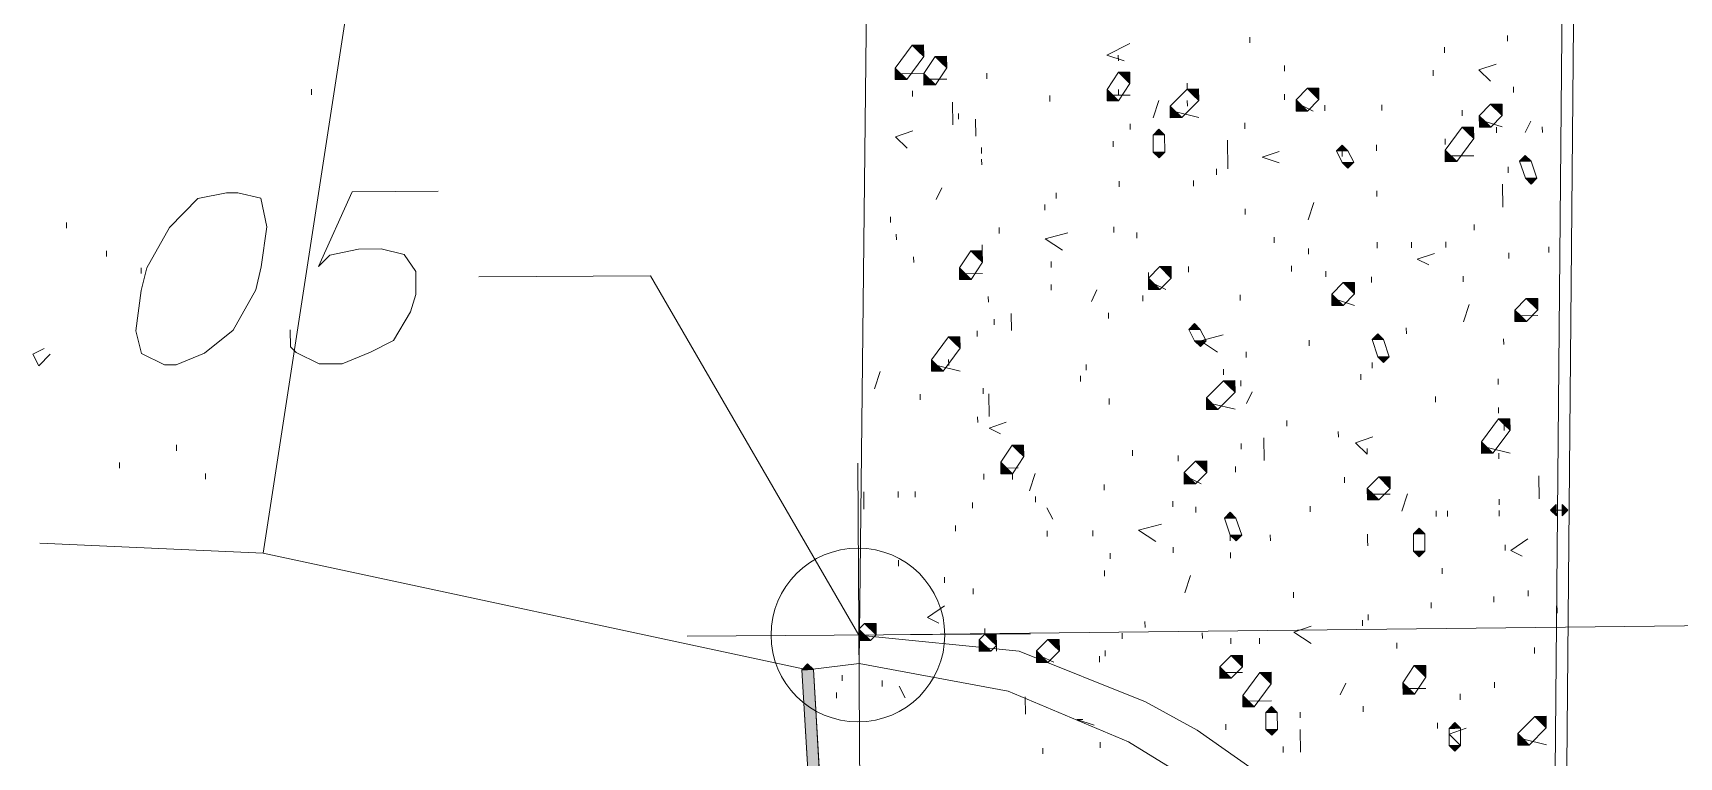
# Model space of a CAD drawing. Header units: inches. Extents: x -5728 to 15181, y 9834 to 15140.
# Drawn here: x 6552.3 to 6782.4, y 14338.4 to 14439.6 of the extents above; entities that cross this region are included whole.
import ezdxf

# ---------------------------------------------------------------- set-up
doc = ezdxf.new("R2010")
doc.units = ezdxf.units.IN
doc.header["$MEASUREMENT"] = 0
doc.linetypes.add('IMPORT-DASHEDX2 _4_', pattern=[0.1125, 0.075, -0.0375])
for name, color, linetype, lineweight in [('PDF_Geometry', 1, 'Continuous', 9), ('PDF_Solid Fills', 1, 'Continuous', 9), ('site plan converted for PDF_dwg', 1, 'Continuous', 9)]:
    doc.layers.add(name, color=color, linetype=linetype, lineweight=lineweight)

# ---------------------------------------------------------------- blocks, each defined once
blk = doc.blocks.new('site plan converted for PDF_dwg-1480341-SITE PLAN')
at = {"layer": 'PDF_Solid Fills'}
for points in [[(4563.32, 4556.2), (4561.72, 4557.8), (4563.32, 4557.8)], [(4566.52, 4554.6), (4564.92, 4556.2), (4566.52, 4556.2)], [(4559.32, 4553), (4559.32, 4554.6), (4560.92, 4553)], [(4563.32, 4552.2), (4563.32, 4553.8), (4564.92, 4552.2)], [(4592.12, 4552.2), (4590.52, 4553.8), (4592.12, 4553.8)], [(4588.92, 4549.8), (4588.92, 4551.4), (4590.52, 4549.8)], [(4601.72, 4549.8), (4600.12, 4551.4), (4601.72, 4551.4)], [(4615.32, 4548.2), (4615.32, 4549.8), (4616.92, 4548.2), (4616, 4548.2)], [(4618.52, 4549.8), (4616.92, 4551.4), (4618.52, 4551.4)], [(4597.72, 4547.4), (4597.72, 4549), (4599.32, 4547.4)], [(4640.92, 4545.8), (4640.92, 4547.4), (4642.52, 4545.8)], [(4644.12, 4547.4), (4642.52, 4549), (4644.12, 4549)], [(4595.32, 4545), (4596.12, 4545.8), (4596.92, 4545), (4596.12, 4545)], [(4640.12, 4544.2), (4638.52, 4545.8), (4640.12, 4545.8)], [(4596.12, 4541.8), (4595.32, 4542.6), (4596.92, 4542.6)], [(4620.92, 4542.6), (4621.72, 4543.4), (4622.52, 4542.6), (4621.72, 4542.6)], [(4636.12, 4541), (4636.12, 4542.6), (4637.72, 4541)], [(4622.52, 4540.2), (4621.72, 4541), (4623.32, 4541)], [(4646.52, 4541), (4647.32, 4541.8), (4648.12, 4541), (4647.32, 4541)], [(4648.12, 4537.8), (4647.32, 4538.6), (4648.92, 4538.6)], [(4571.32, 4527.4), (4569.72, 4529), (4571.32, 4529)], [(4568.12, 4525), (4568.12, 4526.6), (4569.72, 4525)], [(4597.72, 4525), (4596.12, 4526.6), (4597.72, 4526.6)], [(4594.52, 4523.4), (4594.52, 4525), (4596.12, 4523.4)], [(4623.32, 4522.6), (4621.72, 4524.2), (4623.32, 4524.2)], [(4620.12, 4521), (4620.12, 4522.6), (4621.72, 4521)], [(4648.92, 4520.2), (4647.32, 4521.8), (4648.92, 4521.8)], [(4645.72, 4518.6), (4645.72, 4520.2), (4647.32, 4518.6)], [(4600.12, 4517.8), (4600.92, 4518.6), (4601.72, 4517.8), (4600.92, 4517.8)], [(4568.12, 4515.4), (4566.52, 4517), (4568.12, 4517)], [(4601.72, 4515.4), (4600.92, 4516.2), (4602.52, 4516.2)], [(4625.72, 4516.2), (4626.52, 4517), (4627.32, 4516.2), (4626.52, 4516.2)], [(4564.12, 4512.2), (4564.12, 4513.8), (4565.72, 4512.2)], [(4627.32, 4513), (4626.52, 4513.8), (4628.12, 4513.8)], [(4606.52, 4509), (4604.92, 4510.6), (4606.52, 4510.6)], [(4602.52, 4506.6), (4602.52, 4508.2), (4604.12, 4506.6)], [(4644.92, 4503.4), (4643.32, 4505), (4644.92, 4505)], [(4576.92, 4500.2), (4575.32, 4501.8), (4576.92, 4501.8)], [(4640.92, 4500.2), (4640.92, 4501.8), (4642.52, 4500.2)], [(4573.72, 4497.8), (4573.72, 4499.4), (4575.32, 4497.8)], [(4602.52, 4497.8), (4600.92, 4499.4), (4602.52, 4499.4), (4602.52, 4498.2)], [(4599.32, 4496.2), (4599.32, 4497.8), (4600.92, 4496.2)], [(4628.12, 4495.4), (4626.52, 4497), (4628.12, 4497)], [(4624.92, 4493.8), (4624.92, 4495.4), (4626.52, 4493.8)], [(4604.92, 4491.4), (4605.72, 4492.2), (4606.52, 4491.4), (4605.72, 4491.4)], [(4651.32, 4491.4), (4650.52, 4492.2), (4651.32, 4493), (4651.32, 4492.2)], [(4631.32, 4489), (4632.12, 4489.8), (4632.92, 4489), (4632.12, 4489)], [(4606.52, 4488.2), (4605.72, 4489), (4607.32, 4489)], [(4632.12, 4485.8), (4631.32, 4486.6), (4632.92, 4486.6)], [(4553.72, 4474.6), (4553.72, 4476.2), (4555.32, 4474.6)], [(4556.12, 4475.4), (4554.52, 4477), (4556.12, 4477)], [(4570.52, 4473), (4570.52, 4474.6), (4572.12, 4473)], [(4572.92, 4473.8), (4571.32, 4475.4), (4572.92, 4475.4)], [(4581.72, 4473), (4580.12, 4474.6), (4581.72, 4474.6)], [(4545.72, 4470.6), (4546.52, 4471.4), (4547.32, 4470.6), (4546.52, 4470.6)], [(4578.52, 4471.4), (4578.52, 4473), (4580.12, 4471.4)], [(4607.32, 4470.6), (4605.72, 4472.2), (4607.32, 4472.2)], [(4547.32, 4440.2), (4548.92, 4440.2), (4547.32, 4470.6), (4545.72, 4470.6)], [(4604.12, 4469), (4604.12, 4470.6), (4605.72, 4469)], [(4611.32, 4468.2), (4609.72, 4469.8), (4611.32, 4469.8)], [(4632.92, 4469), (4631.32, 4470.6), (4632.92, 4470.6)], [(4607.32, 4465), (4607.32, 4466.6), (4608.92, 4465)], [(4629.72, 4466.6), (4629.72, 4468.2), (4631.32, 4466.6)], [(4610.52, 4464.2), (4611.32, 4465), (4612.12, 4464.2), (4611.32, 4464.2)], [(4636.12, 4461.8), (4636.92, 4462.6), (4637.72, 4461.8), (4636.92, 4461.8)], [(4649.72, 4461.8), (4648.12, 4463.4), (4649.72, 4463.4)], [(4611.32, 4461), (4610.52, 4461.8), (4612.12, 4461.8)], [(4645.72, 4459.4), (4645.72, 4461), (4647.32, 4459.4)], [(4636.92, 4458.6), (4636.12, 4459.4), (4637.72, 4459.4)]]:
    blk.add_hatch(color=147, dxfattribs=at).paths.add_polyline_path(points, flags=0)
at = {"layer": 'PDF_Solid Fills', "lineweight": 15}
blk.add_hatch(color=155, dxfattribs=at).paths.add_polyline_path([(4652.12, 4491.4), (4652.12, 4493), (4652.92, 4492.2)], flags=0)
at = {"layer": 'PDF_Geometry', "color": 155, "lineweight": 15}
for p, q in [((4608.92, 4558.6), (4608.92, 4557.8)), ((4644.92, 4558.6), (4644.92, 4557.8)), ((4590.52, 4556.2), (4590.52, 4555.4)), ((4636.12, 4557), (4636.12, 4556.2)), ((4613.72, 4554.6), (4613.72, 4553.8)), ((4477.72, 4552.2), (4477.72, 4551.4)), ((4560.12, 4553.8), (4563.32, 4553.8)), ((4564.12, 4553), (4566.52, 4553)), ((4572.12, 4553.8), (4572.12, 4553)), ((4600.12, 4552.2), (4600.12, 4551.4)), ((4634.52, 4553.8), (4634.52, 4553)), ((4561.72, 4551.4), (4561.72, 4550.6)), ((4567.32, 4546.6), (4567.32, 4549.8)), ((4580.92, 4550.6), (4580.92, 4549.8)), ((4589.72, 4550.6), (4592.12, 4550.6)), ((4590.52, 4551.4), (4590.52, 4550.6)), ((4595.32, 4547.4), (4596.12, 4549.8)), ((4600.12, 4549.8), (4600.12, 4549)), ((4613.72, 4550.6), (4613.72, 4549.8)), ((4645.72, 4551.4), (4645.72, 4550.6)), ((4568.12, 4548.2), (4568.12, 4547.4)), ((4570.52, 4545), (4570.52, 4547.4)), ((4598.52, 4548.2), (4601.72, 4547.4)), ((4616.12, 4549), (4617.72, 4548.2)), ((4619.32, 4549), (4619.32, 4548.2)), ((4627.32, 4549), (4627.32, 4548.2)), ((4638.52, 4548.2), (4638.52, 4547.4)), ((4592.12, 4546.6), (4592.12, 4545.8)), ((4608.12, 4546.6), (4608.12, 4545.8)), ((4641.72, 4546.6), (4644.12, 4545.8)), ((4643.32, 4545.8), (4643.32, 4545)), ((4647.32, 4545), (4648.12, 4546.6)), ((4649.72, 4545.8), (4649.72, 4545)), ((4571.32, 4543.4), (4571.32, 4542.6)), ((4589.72, 4544.2), (4589.72, 4543.4)), ((4605.72, 4540.2), (4605.72, 4544.2)), ((4621.72, 4542.6), (4621.72, 4541.8)), ((4626.52, 4543.4), (4626.52, 4542.6)), ((4636.12, 4544.2), (4636.12, 4543.4)), ((4571.32, 4541.8), (4571.32, 4541)), ((4604.12, 4540.2), (4604.12, 4539.4)), ((4636.92, 4541.8), (4640.12, 4541.8)), ((4644.92, 4540.2), (4644.92, 4539.4)), ((4564.92, 4536.2), (4565.72, 4537.8)), ((4590.52, 4538.6), (4590.52, 4537.8)), ((4600.92, 4538.6), (4600.92, 4537.8)), ((4644.12, 4534.6), (4644.12, 4537.8)), ((4581.72, 4537), (4581.72, 4536.2)), ((4626.52, 4537), (4626.52, 4536.2)), ((4443.32, 4533.8), (4443.32, 4533)), ((4558.52, 4533.8), (4558.52, 4533)), ((4580.12, 4535.4), (4580.12, 4534.6)), ((4608.12, 4534.6), (4608.12, 4533.8)), ((4616.92, 4533), (4617.72, 4535.4)), ((4559.32, 4531.4), (4559.32, 4530.6)), ((4573.72, 4532.2), (4573.72, 4531.4)), ((4589.72, 4532.2), (4589.72, 4531.4)), ((4592.92, 4531.4), (4592.92, 4530.6)), ((4640.12, 4532.2), (4640.12, 4531.4)), ((4448.92, 4529.8), (4448.92, 4529)), ((4571.32, 4529.8), (4571.32, 4529)), ((4612.12, 4530.6), (4612.12, 4529.8)), ((4616.92, 4529), (4616.92, 4528.2)), ((4626.52, 4529.8), (4626.52, 4529)), ((4631.32, 4529.8), (4631.32, 4529)), ((4636.12, 4529.8), (4636.12, 4529)), ((4650.52, 4529), (4650.52, 4528.2)), ((4453.72, 4527.4), (4453.72, 4526.6)), ((4561.72, 4528.2), (4561.72, 4527.4)), ((4580.92, 4527.4), (4580.92, 4526.6)), ((4600.12, 4526.6), (4600.12, 4525.8)), ((4614.52, 4526.6), (4614.52, 4525.8)), ((4644.92, 4528.2), (4644.92, 4527.4)), ((4568.92, 4525.8), (4571.32, 4525.8)), ((4580.92, 4524.2), (4580.92, 4523.4)), ((4594.52, 4525.8), (4594.52, 4525)), ((4595.32, 4524.2), (4596.92, 4523.4)), ((4619.32, 4525.8), (4619.32, 4525)), ((4625.72, 4525), (4625.72, 4524.2)), ((4638.52, 4525), (4638.52, 4524.2)), ((4572.12, 4522.6), (4572.12, 4521.8)), ((4586.52, 4521.8), (4587.32, 4523.4)), ((4593.72, 4522.6), (4593.72, 4521.8)), ((4607.32, 4522.6), (4607.32, 4521.8)), ((4620.92, 4521.8), (4623.32, 4521)), ((4572.92, 4519.4), (4572.92, 4518.6)), ((4575.32, 4517.8), (4575.32, 4520.2)), ((4588.92, 4520.2), (4588.92, 4519.4)), ((4638.52, 4518.6), (4639.32, 4521)), ((4646.52, 4519.4), (4648.92, 4519.4)), ((4570.52, 4517.8), (4570.52, 4517)), ((4630.52, 4517.8), (4630.52, 4517)), ((4616.92, 4516.2), (4616.92, 4515.4)), ((4644.12, 4516.2), (4644.12, 4515.4)), ((4564.92, 4513), (4568.12, 4512.2)), ((4566.52, 4513.8), (4566.52, 4513)), ((4585.72, 4513), (4585.72, 4512.2)), ((4608.12, 4514.6), (4608.12, 4513.8)), ((4625.72, 4513), (4625.72, 4512.2)), ((4556.12, 4509.8), (4556.92, 4512.2)), ((4584.92, 4511.4), (4584.92, 4510.6)), ((4604.92, 4512.2), (4604.92, 4511.4)), ((4607.32, 4510.6), (4607.32, 4509.8)), ((4624.12, 4511.4), (4624.12, 4510.6)), ((4643.32, 4510.6), (4643.32, 4509.8)), ((4562.52, 4509), (4562.52, 4508.2)), ((4571.32, 4509.8), (4571.32, 4509)), ((4572.12, 4505.8), (4572.12, 4509)), ((4588.92, 4508.2), (4588.92, 4507.4)), ((4608.12, 4507.4), (4608.92, 4509)), ((4634.52, 4508.2), (4634.52, 4507.4)), ((4570.52, 4505.8), (4570.52, 4505)), ((4603.32, 4507.4), (4606.52, 4506.6)), ((4643.32, 4506.6), (4643.32, 4505.8)), ((4613.72, 4505), (4613.72, 4504.2)), ((4620.92, 4503.4), (4620.92, 4502.6)), ((4644.12, 4504.2), (4644.12, 4503.4)), ((4458.52, 4502.6), (4458.52, 4501.8)), ((4592.12, 4501), (4592.12, 4500.2)), ((4607.32, 4501.8), (4607.32, 4501)), ((4610.52, 4499.4), (4610.52, 4502.6)), ((4641.72, 4501), (4644.92, 4500.2)), ((4450.52, 4500.2), (4450.52, 4499.4)), ((4553.72, 4451.4), (4553.72, 4499.4)), ((4598.52, 4500.2), (4598.52, 4499.4)), ((4643.32, 4500.2), (4643.32, 4499.4)), ((4462.52, 4498.6), (4462.52, 4497.8)), ((4571.32, 4497.8), (4571.32, 4497)), ((4574.52, 4498.6), (4576.12, 4498.6)), ((4575.32, 4497.8), (4575.32, 4497)), ((4577.72, 4495.4), (4578.52, 4497.8)), ((4600.12, 4497), (4601.72, 4496.2)), ((4606.52, 4498.6), (4606.52, 4497.8)), ((4621.72, 4497), (4621.72, 4496.2)), ((4648.92, 4493.8), (4648.92, 4497)), ((4554.52, 4493), (4554.52, 4495.4)), ((4559.32, 4495.4), (4559.32, 4494.6)), ((4561.72, 4495.4), (4561.72, 4494.6)), ((4578.52, 4494.6), (4578.52, 4493.8)), ((4588.12, 4496.2), (4588.12, 4495.4)), ((4625.72, 4494.6), (4628.12, 4494.6)), ((4629.72, 4492.2), (4630.52, 4494.6)), ((4569.72, 4493.8), (4569.72, 4493)), ((4580.92, 4491.4), (4580.12, 4493)), ((4597.72, 4493.8), (4597.72, 4493)), ((4600.92, 4493), (4600.92, 4492.2)), ((4616.92, 4493), (4616.92, 4492.2)), ((4634.52, 4492.2), (4634.52, 4491.4)), ((4636.12, 4492.2), (4636.12, 4491.4)), ((4643.32, 4493.8), (4643.32, 4493)), ((4643.32, 4492.2), (4643.32, 4491.4)), ((4567.32, 4490.6), (4567.32, 4489.8)), ((4580.12, 4489.8), (4580.12, 4489)), ((4586.52, 4489.8), (4586.52, 4489)), ((4470.52, 4487.4), (4439.32, 4489)), ((4597.72, 4487.4), (4597.72, 4486.6)), ((4605.72, 4489), (4605.72, 4488.2)), ((4611.32, 4489), (4611.32, 4488.2)), ((4644.12, 4487.4), (4644.12, 4486.6)), ((4559.32, 4485.8), (4559.32, 4485)), ((4588.92, 4486.6), (4588.92, 4485.8)), ((4605.72, 4486.6), (4605.72, 4485.8)), ((4565.72, 4483.4), (4565.72, 4482.6)), ((4588.12, 4484.2), (4588.12, 4483.4)), ((4599.32, 4481), (4600.12, 4483.4)), ((4635.32, 4484.2), (4635.32, 4483.4)), ((4569.72, 4481.8), (4569.72, 4481)), ((4614.52, 4481), (4614.52, 4480.2)), ((4647.32, 4481), (4647.32, 4480.2)), ((4633.72, 4479.4), (4633.72, 4478.6)), ((4642.52, 4480.2), (4642.52, 4479.4)), ((4651.32, 4477.8), (4651.32, 4479.4)), ((4560.92, 4475.4), (4733.72, 4476.2)), ((4571.32, 4476.2), (4571.32, 4475.4)), ((4593.72, 4477), (4593.72, 4476.2)), ((4624.12, 4477), (4624.12, 4476.2)), ((4624.92, 4477.8), (4624.92, 4477)), ((4529.72, 4475.4), (4577.72, 4475.4)), ((4572.92, 4473.8), (4572.92, 4473)), ((4590.52, 4475.4), (4590.52, 4474.6)), ((4601.72, 4475.4), (4601.72, 4474.6)), ((4605.72, 4474.6), (4605.72, 4473.8)), ((4609.72, 4474.6), (4609.72, 4473.8)), ((4628.92, 4473.8), (4628.92, 4473)), ((4587.32, 4472.2), (4587.32, 4471.4)), ((4588.12, 4473), (4588.12, 4472.2)), ((4648.12, 4473), (4648.12, 4472.2)), ((4551.32, 4469.8), (4551.32, 4469)), ((4556.92, 4469), (4556.92, 4468.2)), ((4604.92, 4469.8), (4607.32, 4469.8)), ((4550.52, 4467.4), (4550.52, 4466.6)), ((4560.12, 4466.6), (4559.32, 4468.2)), ((4576.92, 4464.2), (4576.92, 4466.6)), ((4620.92, 4466.6), (4621.72, 4468.2)), ((4630.52, 4467.4), (4632.92, 4467.4)), ((4637.72, 4466.6), (4637.72, 4465.8)), ((4642.52, 4468.2), (4642.52, 4467.4)), ((4608.12, 4465.8), (4611.32, 4465.8)), ((4615.32, 4464.2), (4615.32, 4463.4)), ((4604.92, 4462.6), (4604.92, 4461.8)), ((4634.52, 4462.6), (4634.52, 4461.8)), ((4587.32, 4460.2), (4587.32, 4459.4)), ((4615.32, 4458.6), (4615.32, 4461.8)), ((4646.52, 4460.2), (4649.72, 4459.4)), ((4579.32, 4459.4), (4579.32, 4458.6)), ((4612.92, 4459.4), (4612.92, 4458.6))]:
    blk.add_line(p, q, dxfattribs=at)
at = {"layer": 'PDF_Geometry', "color": 147, "flags": 128}
for points in [[(4650.52, 4378.6), (4651.32, 4378.6), (4660.92, 4990.6), (4659.32, 4990.6), (4649.72, 4378.6)], [(4547.32, 4440.2), (4548.92, 4440.2), (4547.32, 4470.6), (4545.72, 4470.6)]]:
    blk.add_lwpolyline(points, close=True, dxfattribs=at)
at = {"layer": 'PDF_Geometry', "color": 155, "lineweight": 15, "flags": 128}
for points in [[(4551.32, 4882.6), (4557.72, 4858.6), (4558.52, 4740.2), (4553.72, 4471.4), (4546.52, 4470.6), (4470.52, 4487.4), (4484.92, 4577), (4485.72, 4717.8), (4458.52, 4765), (4513.72, 4835.4), (4557.72, 4858.6)], [(4591.32, 4555.4), (4588.92, 4556.2), (4592.12, 4557.8)], [(4642.52, 4552.2), (4640.92, 4553.8), (4643.32, 4554.6)], [(4560.92, 4543.4), (4559.32, 4545), (4561.72, 4545.8)], [(4612.92, 4541), (4610.52, 4541.8), (4612.92, 4542.6)], [(4495.32, 4537.8), (4483.32, 4537.8), (4478.52, 4527.4), (4480.12, 4529), (4484.12, 4529.8), (4487.32, 4529.8), (4490.52, 4529), (4492.12, 4526.6), (4492.12, 4523.4), (4491.32, 4521), (4488.92, 4517), (4485.72, 4515.4), (4481.72, 4513.8), (4478.52, 4513.8), (4475.32, 4515.4), (4474.52, 4516.2), (4474.52, 4518.6)], [(4582.52, 4529), (4580.12, 4530.6), (4583.32, 4531.4)], [(4633.72, 4526.6), (4632.12, 4527.4), (4634.52, 4528.2)], [(4553.72, 4475.4), (4524.92, 4525.8), (4500.92, 4525.8)], [(4440.12, 4516.2), (4438.52, 4515.4), (4439.32, 4513.8), (4440.92, 4515.4)], [(4604.12, 4514.6), (4601.72, 4516.2), (4604.92, 4517)], [(4573.72, 4503.4), (4572.12, 4504.2), (4574.52, 4505)], [(4624.92, 4501), (4624.92, 4500.2), (4623.32, 4501.8), (4625.72, 4502.6)], [(4652.12, 4492.2), (4651.32, 4492.2), (4651.32, 4491.4)], [(4595.32, 4488.2), (4592.92, 4489.8), (4596.12, 4490.6)], [(4624.92, 4489), (4624.92, 4488.2), (4624.92, 4487.4)], [(4646.52, 4485.8), (4644.92, 4486.6), (4647.32, 4488.2)], [(4564.92, 4477), (4563.32, 4477.8), (4565.72, 4479.4)], [(4616.92, 4473.8), (4614.52, 4475.4), (4616.92, 4476.2)], [(4650.52, 4378.6), (4646.52, 4401.8), (4638.52, 4423.4), (4631.32, 4435.4), (4622.52, 4445.8), (4612.12, 4453.8), (4600.92, 4461.8), (4593.72, 4465.8), (4576.12, 4473), (4553.72, 4475.4)], [(4592.92, 2442.6), (4603.32, 2449), (4612.92, 2457.8), (4620.12, 2468.2), (4624.92, 2480.2), (4626.52, 2492.2), (4628.92, 2640.2), (4632.92, 2938.6), (4633.72, 3253.8), (4637.72, 3541), (4638.52, 3842.6), (4640.12, 4138.6), (4641.72, 4377.8), (4640.92, 4393), (4637.72, 4407.4), (4632.92, 4421), (4626.52, 4431.4), (4617.72, 4441.8), (4608.12, 4449.8), (4597.72, 4456.2), (4591.32, 4460.2), (4574.52, 4467.4), (4553.72, 4471.4)], [(4579.32, 4471.4), (4579.32, 4472.2), (4580.92, 4471.4)], [(4586.52, 4462.6), (4584.12, 4463.4), (4584.92, 4463.4)], [(4637.72, 4459.4), (4636.12, 4461), (4638.52, 4461.8)]]:
    blk.add_lwpolyline(points, dxfattribs=at)
at = {"layer": 'PDF_Geometry', "color": 147, "flags": 128}
for points in [[(4560.92, 4553), (4563.32, 4556.2), (4562.52, 4557), (4561.72, 4557.8), (4559.32, 4554.6), (4560.12, 4553.8), (4560.92, 4553), (4559.32, 4553), (4559.32, 4554.6)], [(4561.72, 4557.8), (4563.32, 4557.8), (4563.32, 4556.2)], [(4564.92, 4552.2), (4566.52, 4554.6), (4565.72, 4555.4), (4564.92, 4556.2), (4563.32, 4553.8), (4564.12, 4553), (4564.92, 4552.2), (4563.32, 4552.2), (4563.32, 4553.8)], [(4564.92, 4556.2), (4566.52, 4556.2), (4566.52, 4554.6)], [(4590.52, 4549.8), (4592.12, 4552.2), (4591.32, 4553), (4590.52, 4553.8), (4588.92, 4551.4), (4589.72, 4550.6), (4590.52, 4549.8), (4588.92, 4549.8), (4588.92, 4551.4)], [(4590.52, 4553.8), (4592.12, 4553.8), (4592.12, 4552.2)], [(4599.32, 4547.4), (4601.72, 4549.8), (4600.92, 4550.6), (4600.12, 4551.4), (4597.72, 4549), (4598.52, 4548.2), (4599.32, 4547.4), (4597.72, 4547.4), (4597.72, 4549)], [(4600.12, 4551.4), (4601.72, 4551.4), (4601.72, 4549.8)], [(4616.92, 4548.2), (4618.52, 4549.8), (4617.72, 4550.6), (4616.92, 4551.4), (4615.32, 4549.8), (4616.12, 4549), (4616.92, 4548.2), (4615.32, 4548.2), (4615.32, 4549.8)], [(4616.92, 4551.4), (4618.52, 4551.4), (4618.52, 4549.8)], [(4642.52, 4545.8), (4644.12, 4547.4), (4643.32, 4548.2), (4642.52, 4549), (4640.92, 4547.4), (4641.72, 4546.6), (4642.52, 4545.8), (4640.92, 4545.8), (4640.92, 4547.4)], [(4642.52, 4549), (4644.12, 4549), (4644.12, 4547.4)], [(4595.32, 4545), (4596.12, 4545.8), (4596.92, 4545)], [(4596.92, 4542.6), (4596.92, 4545), (4595.32, 4545), (4595.32, 4542.6), (4596.12, 4542.6), (4596.92, 4542.6), (4596.12, 4541.8), (4595.32, 4542.6)], [(4637.72, 4541), (4640.12, 4544.2), (4639.32, 4545), (4638.52, 4545.8), (4636.12, 4542.6), (4636.92, 4541.8), (4637.72, 4541), (4636.12, 4541), (4636.12, 4542.6)], [(4638.52, 4545.8), (4640.12, 4545.8), (4640.12, 4544.2)], [(4620.92, 4542.6), (4621.72, 4543.4), (4622.52, 4542.6)], [(4623.32, 4541), (4622.52, 4542.6), (4620.92, 4542.6), (4621.72, 4541), (4622.52, 4541), (4623.32, 4541), (4622.52, 4540.2), (4621.72, 4541)], [(4646.52, 4541), (4647.32, 4541.8), (4648.12, 4541)], [(4648.92, 4538.6), (4648.12, 4541), (4646.52, 4541), (4647.32, 4538.6), (4648.12, 4538.6), (4648.92, 4538.6), (4648.12, 4537.8), (4647.32, 4538.6)], [(4569.72, 4525), (4571.32, 4527.4), (4570.52, 4528.2), (4569.72, 4529), (4568.12, 4526.6), (4568.92, 4525.8), (4569.72, 4525), (4568.12, 4525), (4568.12, 4526.6)], [(4569.72, 4529), (4571.32, 4529), (4571.32, 4527.4)], [(4596.12, 4523.4), (4597.72, 4525), (4596.92, 4525.8), (4596.12, 4526.6), (4594.52, 4525), (4595.32, 4524.2), (4596.12, 4523.4), (4594.52, 4523.4), (4594.52, 4525)], [(4596.12, 4526.6), (4597.72, 4526.6), (4597.72, 4525)], [(4621.72, 4521), (4623.32, 4522.6), (4622.52, 4523.4), (4621.72, 4524.2), (4620.12, 4522.6), (4620.92, 4521.8), (4621.72, 4521), (4620.12, 4521), (4620.12, 4522.6)], [(4621.72, 4524.2), (4623.32, 4524.2), (4623.32, 4522.6)], [(4647.32, 4518.6), (4648.92, 4520.2), (4648.12, 4521), (4647.32, 4521.8), (4645.72, 4520.2), (4646.52, 4519.4), (4647.32, 4518.6), (4645.72, 4518.6), (4645.72, 4520.2)], [(4647.32, 4521.8), (4648.92, 4521.8), (4648.92, 4520.2)], [(4600.12, 4517.8), (4600.92, 4518.6), (4601.72, 4517.8)], [(4602.52, 4516.2), (4601.72, 4517.8), (4600.12, 4517.8), (4600.92, 4516.2), (4601.72, 4516.2), (4602.52, 4516.2), (4601.72, 4515.4), (4600.92, 4516.2)], [(4565.72, 4512.2), (4568.12, 4515.4), (4567.32, 4516.2), (4566.52, 4517), (4564.12, 4513.8), (4564.92, 4513), (4565.72, 4512.2), (4564.12, 4512.2), (4564.12, 4513.8)], [(4566.52, 4517), (4568.12, 4517), (4568.12, 4515.4)], [(4625.72, 4516.2), (4626.52, 4517), (4627.32, 4516.2)], [(4628.12, 4513.8), (4627.32, 4516.2), (4625.72, 4516.2), (4626.52, 4513.8), (4627.32, 4513.8), (4628.12, 4513.8), (4627.32, 4513), (4626.52, 4513.8)], [(4604.12, 4506.6), (4606.52, 4509), (4605.72, 4509.8), (4604.92, 4510.6), (4602.52, 4508.2), (4603.32, 4507.4), (4604.12, 4506.6), (4602.52, 4506.6), (4602.52, 4508.2)], [(4604.92, 4510.6), (4606.52, 4510.6), (4606.52, 4509)], [(4642.52, 4500.2), (4644.92, 4503.4), (4644.12, 4504.2), (4643.32, 4505), (4640.92, 4501.8), (4641.72, 4501), (4642.52, 4500.2), (4640.92, 4500.2), (4640.92, 4501.8)], [(4643.32, 4505), (4644.92, 4505), (4644.92, 4503.4)], [(4575.32, 4497.8), (4576.92, 4500.2), (4576.12, 4501), (4575.32, 4501.8), (4573.72, 4499.4), (4574.52, 4498.6), (4575.32, 4497.8), (4573.72, 4497.8), (4573.72, 4499.4)], [(4575.32, 4501.8), (4576.92, 4501.8), (4576.92, 4500.2)], [(4600.92, 4496.2), (4602.52, 4497.8), (4601.72, 4498.6), (4600.92, 4499.4), (4599.32, 4497.8), (4600.12, 4497), (4600.92, 4496.2), (4599.32, 4496.2), (4599.32, 4497.8)], [(4600.92, 4499.4), (4602.52, 4499.4), (4602.52, 4497.8)], [(4626.52, 4493.8), (4628.12, 4495.4), (4627.32, 4496.2), (4626.52, 4497), (4624.92, 4495.4), (4625.72, 4494.6), (4626.52, 4493.8), (4624.92, 4493.8), (4624.92, 4495.4)], [(4626.52, 4497), (4628.12, 4497), (4628.12, 4495.4)], [(4604.92, 4491.4), (4605.72, 4492.2), (4606.52, 4491.4)], [(4651.32, 4491.4), (4650.52, 4492.2), (4651.32, 4493)], [(4652.12, 4493), (4652.92, 4492.2), (4652.12, 4491.4)], [(4607.32, 4489), (4606.52, 4491.4), (4604.92, 4491.4), (4605.72, 4489), (4606.52, 4489), (4607.32, 4489), (4606.52, 4488.2), (4605.72, 4489)], [(4631.32, 4489), (4632.12, 4489.8), (4632.92, 4489)], [(4632.92, 4486.6), (4632.92, 4489), (4631.32, 4489), (4631.32, 4486.6), (4632.12, 4486.6), (4632.92, 4486.6), (4632.12, 4485.8), (4631.32, 4486.6)], [(4555.32, 4474.6), (4556.12, 4475.4), (4555.32, 4476.2), (4554.52, 4477), (4553.72, 4476.2), (4554.52, 4475.4), (4555.32, 4474.6), (4553.72, 4474.6), (4553.72, 4476.2)], [(4554.52, 4477), (4556.12, 4477), (4556.12, 4475.4)], [(4572.12, 4473), (4572.92, 4473.8), (4572.12, 4474.6), (4571.32, 4475.4), (4570.52, 4474.6), (4571.32, 4473.8), (4572.12, 4473), (4570.52, 4473), (4570.52, 4474.6)], [(4571.32, 4475.4), (4572.92, 4475.4), (4572.92, 4473.8)], [(4580.12, 4471.4), (4581.72, 4473), (4580.92, 4473.8), (4580.12, 4474.6), (4578.52, 4473), (4579.32, 4472.2), (4580.12, 4471.4), (4578.52, 4471.4), (4578.52, 4473)], [(4580.12, 4474.6), (4581.72, 4474.6), (4581.72, 4473)], [(4545.72, 4470.6), (4546.52, 4471.4), (4547.32, 4470.6)], [(4605.72, 4469), (4607.32, 4470.6), (4606.52, 4471.4), (4605.72, 4472.2), (4604.12, 4470.6), (4604.92, 4469.8), (4605.72, 4469), (4604.12, 4469), (4604.12, 4470.6)], [(4605.72, 4472.2), (4607.32, 4472.2), (4607.32, 4470.6)], [(4608.92, 4465), (4611.32, 4468.2), (4610.52, 4469), (4609.72, 4469.8), (4607.32, 4466.6), (4608.12, 4465.8), (4608.92, 4465), (4607.32, 4465), (4607.32, 4466.6)], [(4609.72, 4469.8), (4611.32, 4469.8), (4611.32, 4468.2)], [(4631.32, 4466.6), (4632.92, 4469), (4632.12, 4469.8), (4631.32, 4470.6), (4629.72, 4468.2), (4630.52, 4467.4), (4631.32, 4466.6), (4629.72, 4466.6), (4629.72, 4468.2)], [(4631.32, 4470.6), (4632.92, 4470.6), (4632.92, 4469)], [(4610.52, 4464.2), (4611.32, 4465), (4612.12, 4464.2)], [(4612.12, 4461.8), (4612.12, 4464.2), (4610.52, 4464.2), (4610.52, 4461.8), (4611.32, 4461.8), (4612.12, 4461.8), (4611.32, 4461), (4610.52, 4461.8)], [(4636.12, 4461.8), (4636.92, 4462.6), (4637.72, 4461.8)], [(4647.32, 4459.4), (4649.72, 4461.8), (4648.92, 4462.6), (4648.12, 4463.4), (4645.72, 4461), (4646.52, 4460.2), (4647.32, 4459.4), (4645.72, 4459.4), (4645.72, 4461)], [(4648.12, 4463.4), (4649.72, 4463.4), (4649.72, 4461.8)], [(4637.72, 4459.4), (4637.72, 4461.8), (4636.12, 4461.8), (4636.12, 4459.4), (4636.92, 4459.4), (4637.72, 4459.4), (4636.92, 4458.6), (4636.12, 4459.4)]]:
    blk.add_lwpolyline(points, dxfattribs=at)
at = {"layer": 'PDF_Geometry', "color": 155, "lineweight": 15, "flags": 128}
for points in [[(4465.72, 4537.8), (4461.72, 4537), (4457.72, 4533), (4454.52, 4527.4), (4453.72, 4524.2), (4452.92, 4518.6), (4453.72, 4515.4), (4456.92, 4513.8), (4458.52, 4513.8), (4462.52, 4515.4), (4466.52, 4518.6), (4469.72, 4524.2), (4470.52, 4527.4), (4471.32, 4533), (4470.52, 4537), (4467.32, 4537.8)], [(4624.12, 4464.2), (4624.12, 4465)]]:
    blk.add_lwpolyline(points, close=True, dxfattribs=at)
at = {"layer": 'PDF_Geometry', "color": 155, "lineweight": 15}
blk.add_circle((4553.58, 4475.4), 12.14, dxfattribs=at)
at = {"layer": 'PDF_Solid Fills', "color": 147}
for p, q in [((4563.32, 4556.2), (4561.72, 4557.8)), ((4561.72, 4557.8), (4563.32, 4557.8)), ((4563.32, 4557.8), (4563.32, 4556.2)), ((4566.52, 4554.6), (4564.92, 4556.2)), ((4564.92, 4556.2), (4566.52, 4556.2)), ((4566.52, 4556.2), (4566.52, 4554.6)), ((4559.32, 4553), (4559.32, 4554.6)), ((4559.32, 4554.6), (4560.92, 4553)), ((4560.92, 4553), (4559.32, 4553)), ((4563.32, 4552.2), (4563.32, 4553.8)), ((4563.32, 4553.8), (4564.92, 4552.2)), ((4564.92, 4552.2), (4563.32, 4552.2)), ((4592.12, 4552.2), (4590.52, 4553.8)), ((4590.52, 4553.8), (4592.12, 4553.8)), ((4592.12, 4553.8), (4592.12, 4552.2)), ((4588.92, 4549.8), (4588.92, 4551.4)), ((4588.92, 4551.4), (4590.52, 4549.8)), ((4590.52, 4549.8), (4588.92, 4549.8)), ((4601.72, 4549.8), (4600.12, 4551.4)), ((4600.12, 4551.4), (4601.72, 4551.4)), ((4601.72, 4551.4), (4601.72, 4549.8)), ((4615.32, 4548.2), (4615.32, 4549.8)), ((4615.32, 4549.8), (4616.92, 4548.2)), ((4618.52, 4549.8), (4616.92, 4551.4)), ((4616.92, 4551.4), (4618.52, 4551.4)), ((4618.52, 4551.4), (4618.52, 4549.8)), ((4597.72, 4547.4), (4597.72, 4549)), ((4597.72, 4549), (4599.32, 4547.4)), ((4599.32, 4547.4), (4597.72, 4547.4)), ((4616, 4548.2), (4615.32, 4548.2)), ((4616.92, 4548.2), (4616, 4548.2)), ((4640.92, 4545.8), (4640.92, 4547.4)), ((4640.92, 4547.4), (4642.52, 4545.8)), ((4644.12, 4547.4), (4642.52, 4549)), ((4642.52, 4549), (4644.12, 4549)), ((4644.12, 4549), (4644.12, 4547.4)), ((4595.32, 4545), (4596.12, 4545.8)), ((4596.12, 4545), (4595.32, 4545)), ((4596.12, 4545.8), (4596.92, 4545)), ((4596.92, 4545), (4596.12, 4545)), ((4640.12, 4544.2), (4638.52, 4545.8)), ((4638.52, 4545.8), (4640.12, 4545.8)), ((4640.12, 4545.8), (4640.12, 4544.2)), ((4642.52, 4545.8), (4640.92, 4545.8)), ((4596.12, 4541.8), (4595.32, 4542.6)), ((4595.32, 4542.6), (4596.92, 4542.6)), ((4596.92, 4542.6), (4596.12, 4541.8)), ((4620.92, 4542.6), (4621.72, 4543.4)), ((4621.72, 4542.6), (4620.92, 4542.6)), ((4621.72, 4543.4), (4622.52, 4542.6)), ((4622.52, 4542.6), (4621.72, 4542.6)), ((4636.12, 4541), (4636.12, 4542.6)), ((4636.12, 4542.6), (4637.72, 4541)), ((4622.52, 4540.2), (4621.72, 4541)), ((4621.72, 4541), (4623.32, 4541)), ((4623.32, 4541), (4622.52, 4540.2)), ((4637.72, 4541), (4636.12, 4541)), ((4646.52, 4541), (4647.32, 4541.8)), ((4647.32, 4541), (4646.52, 4541)), ((4647.32, 4541.8), (4648.12, 4541)), ((4648.12, 4541), (4647.32, 4541)), ((4648.12, 4537.8), (4647.32, 4538.6)), ((4647.32, 4538.6), (4648.92, 4538.6)), ((4648.92, 4538.6), (4648.12, 4537.8)), ((4571.32, 4527.4), (4569.72, 4529)), ((4569.72, 4529), (4571.32, 4529)), ((4571.32, 4529), (4571.32, 4527.4)), ((4568.12, 4525), (4568.12, 4526.6)), ((4568.12, 4526.6), (4569.72, 4525)), ((4597.72, 4525), (4596.12, 4526.6)), ((4596.12, 4526.6), (4597.72, 4526.6)), ((4597.72, 4526.6), (4597.72, 4525)), ((4569.72, 4525), (4568.12, 4525)), ((4594.52, 4523.4), (4594.52, 4525)), ((4594.52, 4525), (4596.12, 4523.4)), ((4623.32, 4522.6), (4621.72, 4524.2)), ((4621.72, 4524.2), (4623.32, 4524.2)), ((4623.32, 4524.2), (4623.32, 4522.6)), ((4596.12, 4523.4), (4594.52, 4523.4)), ((4620.12, 4521), (4620.12, 4522.6)), ((4620.12, 4522.6), (4621.72, 4521)), ((4648.92, 4520.2), (4647.32, 4521.8)), ((4647.32, 4521.8), (4648.92, 4521.8)), ((4648.92, 4521.8), (4648.92, 4520.2)), ((4621.72, 4521), (4620.12, 4521)), ((4645.72, 4518.6), (4645.72, 4520.2)), ((4645.72, 4520.2), (4647.32, 4518.6)), ((4600.12, 4517.8), (4600.92, 4518.6)), ((4600.92, 4517.8), (4600.12, 4517.8)), ((4600.92, 4518.6), (4601.72, 4517.8)), ((4601.72, 4517.8), (4600.92, 4517.8)), ((4647.32, 4518.6), (4645.72, 4518.6)), ((4568.12, 4515.4), (4566.52, 4517)), ((4566.52, 4517), (4568.12, 4517)), ((4568.12, 4517), (4568.12, 4515.4)), ((4601.72, 4515.4), (4600.92, 4516.2)), ((4600.92, 4516.2), (4602.52, 4516.2)), ((4602.52, 4516.2), (4601.72, 4515.4)), ((4625.72, 4516.2), (4626.52, 4517)), ((4626.52, 4516.2), (4625.72, 4516.2)), ((4626.52, 4517), (4627.32, 4516.2)), ((4627.32, 4516.2), (4626.52, 4516.2)), ((4564.12, 4512.2), (4564.12, 4513.8)), ((4564.12, 4513.8), (4565.72, 4512.2)), ((4627.32, 4513), (4626.52, 4513.8)), ((4626.52, 4513.8), (4628.12, 4513.8)), ((4628.12, 4513.8), (4627.32, 4513)), ((4565.72, 4512.2), (4564.12, 4512.2)), ((4606.52, 4509), (4604.92, 4510.6)), ((4604.92, 4510.6), (4606.52, 4510.6)), ((4606.52, 4510.6), (4606.52, 4509)), ((4602.52, 4506.6), (4602.52, 4508.2)), ((4602.52, 4508.2), (4604.12, 4506.6)), ((4604.12, 4506.6), (4602.52, 4506.6)), ((4644.92, 4503.4), (4643.32, 4505)), ((4643.32, 4505), (4644.92, 4505)), ((4644.92, 4505), (4644.92, 4503.4)), ((4576.92, 4500.2), (4575.32, 4501.8)), ((4575.32, 4501.8), (4576.92, 4501.8)), ((4576.92, 4501.8), (4576.92, 4500.2)), ((4640.92, 4500.2), (4640.92, 4501.8)), ((4640.92, 4501.8), (4642.52, 4500.2)), ((4573.72, 4497.8), (4573.72, 4499.4)), ((4573.72, 4499.4), (4575.32, 4497.8)), ((4602.52, 4497.8), (4600.92, 4499.4)), ((4600.92, 4499.4), (4602.52, 4499.4)), ((4602.52, 4499.4), (4602.52, 4498.2)), ((4642.52, 4500.2), (4640.92, 4500.2)), ((4575.32, 4497.8), (4573.72, 4497.8)), ((4599.32, 4496.2), (4599.32, 4497.8)), ((4599.32, 4497.8), (4600.92, 4496.2)), ((4602.52, 4498.2), (4602.52, 4497.8)), ((4628.12, 4495.4), (4626.52, 4497)), ((4626.52, 4497), (4628.12, 4497)), ((4628.12, 4497), (4628.12, 4495.4)), ((4600.92, 4496.2), (4599.32, 4496.2)), ((4624.92, 4493.8), (4624.92, 4495.4)), ((4624.92, 4495.4), (4626.52, 4493.8)), ((4604.92, 4491.4), (4605.72, 4492.2)), ((4605.72, 4492.2), (4606.52, 4491.4)), ((4626.52, 4493.8), (4624.92, 4493.8)), ((4650.52, 4492.2), (4651.32, 4493)), ((4651.32, 4491.4), (4650.52, 4492.2)), ((4651.32, 4493), (4651.32, 4492.2)), ((4651.32, 4492.2), (4651.32, 4491.4)), ((4605.72, 4491.4), (4604.92, 4491.4)), ((4606.52, 4491.4), (4605.72, 4491.4)), ((4631.32, 4489), (4632.12, 4489.8)), ((4632.12, 4489.8), (4632.92, 4489)), ((4606.52, 4488.2), (4605.72, 4489)), ((4605.72, 4489), (4607.32, 4489)), ((4607.32, 4489), (4606.52, 4488.2)), ((4632.12, 4489), (4631.32, 4489)), ((4632.92, 4489), (4632.12, 4489)), ((4632.12, 4485.8), (4631.32, 4486.6)), ((4631.32, 4486.6), (4632.92, 4486.6)), ((4632.92, 4486.6), (4632.12, 4485.8)), ((4553.72, 4474.6), (4553.72, 4476.2)), ((4553.72, 4476.2), (4555.32, 4474.6)), ((4556.12, 4475.4), (4554.52, 4477)), ((4554.52, 4477), (4556.12, 4477)), ((4556.12, 4477), (4556.12, 4475.4)), ((4555.32, 4474.6), (4553.72, 4474.6)), ((4570.52, 4473), (4570.52, 4474.6)), ((4570.52, 4474.6), (4572.12, 4473)), ((4572.92, 4473.8), (4571.32, 4475.4)), ((4571.32, 4475.4), (4572.92, 4475.4)), ((4572.92, 4475.4), (4572.92, 4473.8)), ((4581.72, 4473), (4580.12, 4474.6)), ((4580.12, 4474.6), (4581.72, 4474.6)), ((4581.72, 4474.6), (4581.72, 4473)), ((4545.72, 4470.6), (4546.52, 4471.4)), ((4546.52, 4471.4), (4547.32, 4470.6)), ((4572.12, 4473), (4570.52, 4473)), ((4578.52, 4471.4), (4578.52, 4473)), ((4578.52, 4473), (4580.12, 4471.4)), ((4580.12, 4471.4), (4578.52, 4471.4)), ((4607.32, 4470.6), (4605.72, 4472.2)), ((4605.72, 4472.2), (4607.32, 4472.2)), ((4607.32, 4472.2), (4607.32, 4470.6)), ((4547.32, 4470.6), (4545.72, 4470.6)), ((4545.72, 4470.6), (4547.32, 4440.2)), ((4546.52, 4470.6), (4545.72, 4470.6)), ((4547.32, 4470.6), (4546.52, 4470.6)), ((4548.92, 4440.2), (4547.32, 4470.6)), ((4604.12, 4469), (4604.12, 4470.6)), ((4604.12, 4470.6), (4605.72, 4469)), ((4605.72, 4469), (4604.12, 4469)), ((4611.32, 4468.2), (4609.72, 4469.8)), ((4609.72, 4469.8), (4611.32, 4469.8)), ((4611.32, 4469.8), (4611.32, 4468.2)), ((4632.92, 4469), (4631.32, 4470.6)), ((4631.32, 4470.6), (4632.92, 4470.6)), ((4632.92, 4470.6), (4632.92, 4469)), ((4607.32, 4465), (4607.32, 4466.6)), ((4607.32, 4466.6), (4608.92, 4465)), ((4629.72, 4466.6), (4629.72, 4468.2)), ((4629.72, 4468.2), (4631.32, 4466.6)), ((4631.32, 4466.6), (4629.72, 4466.6)), ((4608.92, 4465), (4607.32, 4465)), ((4610.52, 4464.2), (4611.32, 4465)), ((4611.32, 4464.2), (4610.52, 4464.2)), ((4611.32, 4465), (4612.12, 4464.2)), ((4612.12, 4464.2), (4611.32, 4464.2)), ((4636.12, 4461.8), (4636.92, 4462.6)), ((4636.92, 4462.6), (4637.72, 4461.8)), ((4649.72, 4461.8), (4648.12, 4463.4)), ((4648.12, 4463.4), (4649.72, 4463.4)), ((4649.72, 4463.4), (4649.72, 4461.8)), ((4611.32, 4461), (4610.52, 4461.8)), ((4610.52, 4461.8), (4612.12, 4461.8)), ((4612.12, 4461.8), (4611.32, 4461)), ((4636.92, 4461.8), (4636.12, 4461.8)), ((4637.72, 4461.8), (4636.92, 4461.8)), ((4645.72, 4459.4), (4645.72, 4461)), ((4645.72, 4461), (4647.32, 4459.4)), ((4636.92, 4458.6), (4636.12, 4459.4)), ((4636.12, 4459.4), (4637.72, 4459.4)), ((4637.72, 4459.4), (4636.92, 4458.6)), ((4647.32, 4459.4), (4645.72, 4459.4))]:
    blk.add_line(p, q, dxfattribs=at)
at = {"layer": 'PDF_Solid Fills', "color": 155, "lineweight": 15}
for p, q in [((4652.12, 4491.4), (4652.12, 4493)), ((4652.12, 4493), (4652.92, 4492.2)), ((4652.92, 4492.2), (4652.12, 4491.4))]:
    blk.add_line(p, q, dxfattribs=at)

msp = doc.modelspace()

# ---------------------------------------------------------------- block references
at = {"layer": 'site plan converted for PDF_dwg', "color": 147, "linetype": 'IMPORT-DASHEDX2 _4_', "rotation": 0.383349167194431}
msp.add_blockref('site plan converted for PDF_dwg-1480341-SITE PLAN', (2144.04, 9849.68), dxfattribs=at)

doc.saveas('drawing.dxf')
